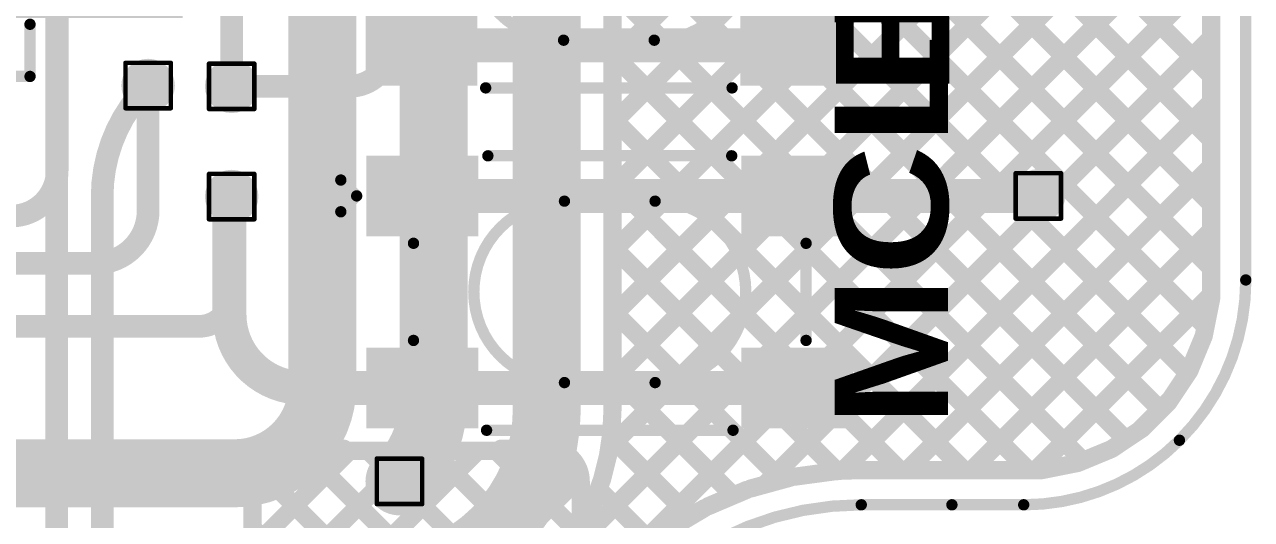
# Model space of a CAD drawing. Header units: inches. Extents: x -17 to 349, y -40 to 215.
# Drawn here: x 103.25 to 117, y 136.72 to 142.26 of the extents above; entities that cross this region are included whole.
import ezdxf

# ---------------------------------------------------------------- set-up
doc = ezdxf.new("R2010")
doc.units = ezdxf.units.IN
for name, color, linetype in [('Board Outline', 216, 'Continuous'), ('Bottom Layer', 5, 'Continuous'), ('Drill Drawing', 1, 'Continuous'), ('Top Layer', 1, 'Continuous'), ('Top Overlay', 2, 'Continuous'), ('Top Paste', 8, 'Continuous'), ('Top Solder', 216, 'Continuous'), ('Via Holes', 16, 'Continuous')]:
    doc.layers.add(name, color=color, linetype=linetype)
doc.styles.add('Arial Black_Bold', font='', dxfattribs={"height": 0.2})
doc.styles.get('Arial Black_Bold').set_extended_font_data('Arial Black', bold=True)

# ---------------------------------------------------------------- blocks, each defined once
blk = doc.blocks.new('SSOP_28_208____62')
at = {"layer": 'Top Layer'}
for points in [[(-4.3249977, 4.449999989999999), (-2.47499886, 4.449999989999999), (-2.47499886, 4.00000089), (-4.3249977, 4.00000089)], [(2.47500394, 4.449999989999999), (4.32500278, 4.449999989999999), (4.32500278, 4.00000089), (2.47500394, 4.00000089)], [(-4.3249977, 3.79999875), (-2.47499886, 3.79999875), (-2.47499886, 3.34999965), (-4.3249977, 3.34999965)], [(2.4750014, 3.79999875), (4.32500024, 3.79999875), (4.32500024, 3.34999965), (2.4750014, 3.34999965)], [(-4.3249977, 3.15000005), (-2.47499886, 3.15000005), (-2.47499886, 2.70000095), (-4.3249977, 2.70000095)], [(2.47500394, 3.15000005), (4.32500278, 3.15000005), (4.32500278, 2.70000095), (2.47500394, 2.70000095)], [(-4.3249977, 2.49999881), (-2.47499886, 2.49999881), (-2.47499886, 2.04999971), (-4.3249977, 2.04999971)], [(2.4750014, 2.49999881), (4.32500024, 2.49999881), (4.32500024, 2.04999971), (2.4750014, 2.04999971)], [(-4.3249977, 1.85000011), (-2.47499886, 1.85000011), (-2.47499886, 1.40000101), (-4.3249977, 1.40000101)], [(2.47500394, 1.85000011), (4.32500278, 1.85000011), (4.32500278, 1.40000101), (2.47500394, 1.40000101)], [(-4.3249977, 1.19999887), (-2.47499886, 1.19999887), (-2.47499886, 0.74999977), (-4.3249977, 0.74999977)], [(2.47500394, 1.19999887), (4.32500278, 1.19999887), (4.32500278, 0.74999977), (2.47500394, 0.74999977)], [(-4.3249977, 0.55000017), (-2.47499886, 0.55000017), (-2.47499886, 0.10000107), (-4.3249977, 0.10000107)], [(2.47500394, 0.55000017), (4.32500278, 0.55000017), (4.32500278, 0.10000107), (2.47500394, 0.10000107)], [(-4.3249977, -0.10000107), (-2.47499886, -0.10000107), (-2.47499886, -0.55000017), (-4.3249977, -0.55000017)], [(2.47500394, -0.10000107), (4.32500278, -0.10000107), (4.32500278, -0.55000017), (2.47500394, -0.55000017)], [(-4.3249977, -0.74999977), (-2.47499886, -0.74999977), (-2.47499886, -1.19999887), (-4.3249977, -1.19999887)], [(2.47500394, -0.74999977), (4.32500278, -0.74999977), (4.32500278, -1.19999887), (2.47500394, -1.19999887)], [(-4.3249977, -1.40000101), (-2.47499886, -1.40000101), (-2.47499886, -1.85000011), (-4.3249977, -1.85000011)], [(2.47500394, -1.40000101), (4.32500278, -1.40000101), (4.32500278, -1.85000011), (2.47500394, -1.85000011)], [(-4.3249977, -2.04999971), (-2.47499886, -2.04999971), (-2.47499886, -2.49999881), (-4.3249977, -2.49999881)], [(2.4750014, -2.05000225), (4.32500024, -2.05000225), (4.32500024, -2.50000135), (2.4750014, -2.50000135)], [(-4.3249977, -2.70000095), (-2.47499886, -2.70000095), (-2.47499886, -3.15000005), (-4.3249977, -3.15000005)], [(2.47500394, -2.70000095), (4.32500278, -2.70000095), (4.32500278, -3.15000005), (2.47500394, -3.15000005)], [(-4.3249977, -3.34999965), (-2.47499886, -3.34999965), (-2.47499886, -3.79999875), (-4.3249977, -3.79999875)], [(2.4750014, -3.35000219), (4.32500024, -3.35000219), (4.32500024, -3.80000129), (2.4750014, -3.80000129)], [(-4.3249977, -4.00000089), (-2.47499886, -4.00000089), (-2.47499886, -4.449999989999999), (-4.3249977, -4.449999989999999)], [(2.47500394, -4.00000089), (4.32500278, -4.00000089), (4.32500278, -4.449999989999999), (2.47500394, -4.449999989999999)]]:
    blk.add_hatch(color=1, dxfattribs=at).paths.add_polyline_path(points)
at = {"layer": 'Top Overlay'}
blk.add_hatch(color=2, dxfattribs=at).paths.add_polyline_path([(-2.36213396, 3.9880159), (-2.10813396, 3.9880159), (-2.10813396, 4.4452159), (-2.36213396, 4.4452159)])
at = {"layer": 'Top Paste'}
for points in [[(-4.3249977, 4.449999989999999), (-2.47499886, 4.449999989999999), (-2.47499886, 4.00000089), (-4.3249977, 4.00000089)], [(2.47500394, 4.449999989999999), (4.32500278, 4.449999989999999), (4.32500278, 4.00000089), (2.47500394, 4.00000089)], [(-4.3249977, 3.79999875), (-2.47499886, 3.79999875), (-2.47499886, 3.34999965), (-4.3249977, 3.34999965)], [(2.4750014, 3.79999875), (4.32500024, 3.79999875), (4.32500024, 3.34999965), (2.4750014, 3.34999965)], [(-4.3249977, 3.15000005), (-2.47499886, 3.15000005), (-2.47499886, 2.70000095), (-4.3249977, 2.70000095)], [(2.47500394, 3.15000005), (4.32500278, 3.15000005), (4.32500278, 2.70000095), (2.47500394, 2.70000095)], [(-4.3249977, 2.49999881), (-2.47499886, 2.49999881), (-2.47499886, 2.04999971), (-4.3249977, 2.04999971)], [(2.4750014, 2.49999881), (4.32500024, 2.49999881), (4.32500024, 2.04999971), (2.4750014, 2.04999971)], [(-4.3249977, 1.85000011), (-2.47499886, 1.85000011), (-2.47499886, 1.40000101), (-4.3249977, 1.40000101)], [(2.47500394, 1.85000011), (4.32500278, 1.85000011), (4.32500278, 1.40000101), (2.47500394, 1.40000101)], [(-4.3249977, 1.19999887), (-2.47499886, 1.19999887), (-2.47499886, 0.74999977), (-4.3249977, 0.74999977)], [(2.47500394, 1.19999887), (4.32500278, 1.19999887), (4.32500278, 0.74999977), (2.47500394, 0.74999977)], [(-4.3249977, 0.55000017), (-2.47499886, 0.55000017), (-2.47499886, 0.10000107), (-4.3249977, 0.10000107)], [(2.47500394, 0.55000017), (4.32500278, 0.55000017), (4.32500278, 0.10000107), (2.47500394, 0.10000107)], [(-4.3249977, -0.10000107), (-2.47499886, -0.10000107), (-2.47499886, -0.55000017), (-4.3249977, -0.55000017)], [(2.47500394, -0.10000107), (4.32500278, -0.10000107), (4.32500278, -0.55000017), (2.47500394, -0.55000017)], [(-4.3249977, -0.74999977), (-2.47499886, -0.74999977), (-2.47499886, -1.19999887), (-4.3249977, -1.19999887)], [(2.47500394, -0.74999977), (4.32500278, -0.74999977), (4.32500278, -1.19999887), (2.47500394, -1.19999887)], [(-4.3249977, -1.40000101), (-2.47499886, -1.40000101), (-2.47499886, -1.85000011), (-4.3249977, -1.85000011)], [(2.47500394, -1.40000101), (4.32500278, -1.40000101), (4.32500278, -1.85000011), (2.47500394, -1.85000011)], [(-4.3249977, -2.04999971), (-2.47499886, -2.04999971), (-2.47499886, -2.49999881), (-4.3249977, -2.49999881)], [(2.4750014, -2.05000225), (4.32500024, -2.05000225), (4.32500024, -2.50000135), (2.4750014, -2.50000135)], [(-4.3249977, -2.70000095), (-2.47499886, -2.70000095), (-2.47499886, -3.15000005), (-4.3249977, -3.15000005)], [(2.47500394, -2.70000095), (4.32500278, -2.70000095), (4.32500278, -3.15000005), (2.47500394, -3.15000005)], [(-4.3249977, -3.34999965), (-2.47499886, -3.34999965), (-2.47499886, -3.79999875), (-4.3249977, -3.79999875)], [(2.4750014, -3.35000219), (4.32500024, -3.35000219), (4.32500024, -3.80000129), (2.4750014, -3.80000129)], [(-4.3249977, -4.00000089), (-2.47499886, -4.00000089), (-2.47499886, -4.449999989999999), (-4.3249977, -4.449999989999999)], [(2.47500394, -4.00000089), (4.32500278, -4.00000089), (4.32500278, -4.449999989999999), (2.47500394, -4.449999989999999)]]:
    blk.add_hatch(color=8, dxfattribs=at).paths.add_polyline_path(points)
at = {"layer": 'Top Solder'}
for points in [[(-4.426597699999999, 4.55159999), (-2.37339886, 4.55159999), (-2.37339886, 3.89840089), (-4.426597699999999, 3.89840089)], [(2.37340394, 4.55159999), (4.42660278, 4.55159999), (4.42660278, 3.89840089), (2.37340394, 3.89840089)], [(-4.426597699999999, 3.90159875), (-2.37339886, 3.90159875), (-2.37339886, 3.24839965), (-4.426597699999999, 3.24839965)], [(2.3734014, 3.90159875), (4.42660024, 3.90159875), (4.42660024, 3.24839965), (2.3734014, 3.24839965)], [(-4.426597699999999, 3.25160005), (-2.37339886, 3.25160005), (-2.37339886, 2.59840095), (-4.426597699999999, 2.59840095)], [(2.37340394, 3.25160005), (4.42660278, 3.25160005), (4.42660278, 2.59840095), (2.37340394, 2.59840095)], [(-4.426597699999999, 2.60159881), (-2.37339886, 2.60159881), (-2.37339886, 1.94839971), (-4.426597699999999, 1.94839971)], [(2.3734014, 2.60159881), (4.42660024, 2.60159881), (4.42660024, 1.94839971), (2.3734014, 1.94839971)], [(-4.426597699999999, 1.95160011), (-2.37339886, 1.95160011), (-2.37339886, 1.29840101), (-4.426597699999999, 1.29840101)], [(2.37340394, 1.95160011), (4.42660278, 1.95160011), (4.42660278, 1.29840101), (2.37340394, 1.29840101)], [(-4.426597699999999, 1.30159887), (-2.37339886, 1.30159887), (-2.37339886, 0.6483997699999999), (-4.426597699999999, 0.6483997699999999)], [(2.37340394, 1.30159887), (4.42660278, 1.30159887), (4.42660278, 0.6483997699999999), (2.37340394, 0.6483997699999999)], [(-4.426597699999999, 0.65160017), (-2.37339886, 0.65160017), (-2.37339886, -0.00159893), (-4.426597699999999, -0.00159893)], [(2.37340394, 0.65160017), (4.42660278, 0.65160017), (4.42660278, -0.00159893), (2.37340394, -0.00159893)], [(-4.426597699999999, 0.00159893), (-2.37339886, 0.00159893), (-2.37339886, -0.65160017), (-4.426597699999999, -0.65160017)], [(2.37340394, 0.00159893), (4.42660278, 0.00159893), (4.42660278, -0.65160017), (2.37340394, -0.65160017)], [(-4.426597699999999, -0.6483997699999999), (-2.37339886, -0.6483997699999999), (-2.37339886, -1.30159887), (-4.426597699999999, -1.30159887)], [(2.37340394, -0.6483997699999999), (4.42660278, -0.6483997699999999), (4.42660278, -1.30159887), (2.37340394, -1.30159887)], [(-4.426597699999999, -1.29840101), (-2.37339886, -1.29840101), (-2.37339886, -1.95160011), (-4.426597699999999, -1.95160011)], [(2.37340394, -1.29840101), (4.42660278, -1.29840101), (4.42660278, -1.95160011), (2.37340394, -1.95160011)], [(-4.426597699999999, -1.94839971), (-2.37339886, -1.94839971), (-2.37339886, -2.60159881), (-4.426597699999999, -2.60159881)], [(2.3734014, -1.94840225), (4.42660024, -1.94840225), (4.42660024, -2.60160135), (2.3734014, -2.60160135)], [(-4.426597699999999, -2.59840095), (-2.37339886, -2.59840095), (-2.37339886, -3.25160005), (-4.426597699999999, -3.25160005)], [(2.37340394, -2.59840095), (4.42660278, -2.59840095), (4.42660278, -3.25160005), (2.37340394, -3.25160005)], [(-4.426597699999999, -3.24839965), (-2.37339886, -3.24839965), (-2.37339886, -3.90159875), (-4.426597699999999, -3.90159875)], [(2.3734014, -3.24840219), (4.42660024, -3.24840219), (4.42660024, -3.90160129), (2.3734014, -3.90160129)], [(-4.426597699999999, -3.89840089), (-2.37339886, -3.89840089), (-2.37339886, -4.55159999), (-4.426597699999999, -4.55159999)], [(2.37340394, -3.89840089), (4.42660278, -3.89840089), (4.42660278, -4.55159999), (2.37340394, -4.55159999)]]:
    blk.add_hatch(color=216, dxfattribs=at).paths.add_polyline_path(points)
at = {"layer": 'Top Overlay'}
for points, const_width in [([(-2.7178, 5.206999999999999), (2.7178, 5.206999999999999)], 0.127), ([(-2.7178, 4.6228), (-2.7178, 5.206999999999999)], 0.127), ([(2.7178, 4.6228), (2.7178, 5.206999999999999)], 0.127), ([(-4.69900254, 4.1148), (-4.699, 4.368799999999999)], 0.1999996), ([(-4.699, 4.368799999999999), (-4.571999999999999, 4.2418)], 0.1999996), ([(-4.69900254, 4.1148), (-4.571999999999999, 4.2418)], 0.1999996), ([(-2.7178, -5.20699746), (-2.7178, -4.6228)], 0.127), ([(2.7178, -5.206999999999999), (2.7178, -4.6228)], 0.127), ([(-2.7178, -5.20699746), (2.7178, -5.206999999999999)], 0.127)]:
    blk.add_lwpolyline(points, dxfattribs=dict(at, const_width=const_width))
for points, const_width in [([(-2.74955, 5.206999999999999, 1), (-2.68605, 5.206999999999999, 1)], 0.0635), ([(-2.74955, 5.206999999999999, 1), (-2.68605, 5.206999999999999, 1)], 0.0635), ([(2.68605, 5.206999999999999, 1), (2.74955, 5.206999999999999, 1)], 0.0635), ([(2.68605, 5.206999999999999, 1), (2.74955, 5.206999999999999, 1)], 0.0635), ([(-2.74955, 4.6228, 1), (-2.68605, 4.6228, 1)], 0.0635), ([(2.68605, 4.6228, 1), (2.74955, 4.6228, 1)], 0.0635), ([(-4.7489999, 4.368799999999999, 1), (-4.6490001, 4.368799999999999, 1)], 0.0999998), ([(-4.7489999, 4.368799999999999, 1), (-4.6490001, 4.368799999999999, 1)], 0.0999998), ([(-4.6219999, 4.2418, 1), (-4.5220001, 4.2418, 1)], 0.0999998), ([(-4.6219999, 4.2418, 1), (-4.5220001, 4.2418, 1)], 0.0999998), ([(-4.74900244, 4.1148, 1), (-4.649002639999999, 4.1148, 1)], 0.0999998), ([(-4.74900244, 4.1148, 1), (-4.649002639999999, 4.1148, 1)], 0.0999998), ([(-2.74955, -4.6228, 1), (-2.68605, -4.6228, 1)], 0.0635), ([(2.68605, -4.6228, 1), (2.74955, -4.6228, 1)], 0.0635), ([(-2.74955, -5.20699746, 1), (-2.68605, -5.20699746, 1)], 0.0635), ([(-2.74955, -5.20699746, 1), (-2.68605, -5.20699746, 1)], 0.0635), ([(2.68605, -5.206999999999999, 1), (2.74955, -5.206999999999999, 1)], 0.0635), ([(2.68605, -5.206999999999999, 1), (2.74955, -5.206999999999999, 1)], 0.0635)]:
    blk.add_lwpolyline(points, format="xyb", close=True, dxfattribs=dict(at, const_width=const_width))
blk = doc.blocks.new('PTS810SJK250SMTR_LFS_72')
at = {"layer": 'Top Layer'}
for points in [[(-2.62507476, 1.4249273), (-1.57506416, 1.4249273), (-1.57506416, 0.7249287), (-2.62507476, 0.7249287)], [(1.57506416, 1.4249273), (2.62507476, 1.4249273), (2.62507476, 0.7249287), (1.57506416, 0.7249287)], [(-2.62507476, -0.7249287), (-1.57506416, -0.7249287), (-1.57506416, -1.4249273), (-2.62507476, -1.4249273)], [(1.57506416, -0.7249287), (2.62507476, -0.7249287), (2.62507476, -1.4249273), (1.57506416, -1.4249273)]]:
    blk.add_hatch(color=1, dxfattribs=at).paths.add_polyline_path(points)
at = {"layer": 'Top Paste'}
for points in [[(-2.62507476, 1.4249273), (-1.57506416, 1.4249273), (-1.57506416, 0.7249287), (-2.62507476, 0.7249287)], [(1.57506416, 1.4249273), (2.62507476, 1.4249273), (2.62507476, 0.7249287), (1.57506416, 0.7249287)], [(-2.62507476, -0.7249287), (-1.57506416, -0.7249287), (-1.57506416, -1.4249273), (-2.62507476, -1.4249273)], [(1.57506416, -0.7249287), (2.62507476, -0.7249287), (2.62507476, -1.4249273), (1.57506416, -1.4249273)]]:
    blk.add_hatch(color=8, dxfattribs=at).paths.add_polyline_path(points)
at = {"layer": 'Top Solder'}
for points in [[(-2.72667476, 1.5265273), (-1.47346416, 1.5265273), (-1.47346416, 0.6233287), (-2.72667476, 0.6233287)], [(1.47346416, 1.5265273), (2.72667476, 1.5265273), (2.72667476, 0.6233287), (1.47346416, 0.6233287)], [(-2.72667476, -0.6233287), (-1.47346416, -0.6233287), (-1.47346416, -1.5265273), (-2.72667476, -1.5265273)], [(1.47346416, -0.6233287), (2.72667476, -0.6233287), (2.72667476, -1.5265273), (1.47346416, -1.5265273)]]:
    blk.add_hatch(color=216, dxfattribs=at).paths.add_polyline_path(points)
at = {"layer": 'Top Overlay', "const_width": 0.127}
for points in [[(-1.3664184, 1.523873), (1.3664184, 1.523873)], [(-3.014472, 1.252728), (-2.836672, 1.074928)], [(-3.014472, 0.8971279999999999), (-3.014472, 1.252728)], [(-3.014472, 0.8971279999999999), (-2.836672, 1.074928)], [(-0.508, 1.016), (0.508, 1.016)], [(-2.199894, -0.5438139999999999), (-2.199894, 0.5438139999999999)], [(2.199894, -0.5438139999999999), (2.199894, 0.5438139999999999)], [(-0.508, -1.016), (0.508, -1.016)], [(-1.3810996, -1.549908), (1.3810996, -1.549908)]]:
    blk.add_lwpolyline(points, dxfattribs=at)
at = {"layer": 'Top Overlay', "const_width": 0.0635}
for points in [[(-1.3981684, 1.523873, 1), (-1.3346684, 1.523873, 1)], [(1.3346684, 1.523873, 1), (1.3981684, 1.523873, 1)], [(-3.046222, 1.252728, 1), (-2.982722, 1.252728, 1)], [(-3.046222, 1.252728, 1), (-2.982722, 1.252728, 1)], [(-2.868422, 1.074928, 1), (-2.804922, 1.074928, 1)], [(-2.868422, 1.074928, 1), (-2.804922, 1.074928, 1)], [(-0.5397500000000001, 1.016, 1), (-0.47625, 1.016, 1)], [(-0.53974746, 1.016, 1), (-0.47624746, 1.016, 1)], [(0.47624746, 1.016, 1), (0.53974746, 1.016, 1)], [(0.47625, 1.016, 1), (0.5397500000000001, 1.016, 1)], [(-3.046222, 0.8971279999999999, 1), (-2.982722, 0.8971279999999999, 1)], [(-3.046222, 0.8971279999999999, 1), (-2.982722, 0.8971279999999999, 1)], [(-2.231644, 0.5438139999999999, 1), (-2.168144, 0.5438139999999999, 1)], [(2.168144, 0.5438139999999999, 1), (2.231644, 0.5438139999999999, 1)], [(-2.231644, -0.5438139999999999, 1), (-2.168144, -0.5438139999999999, 1)], [(2.168144, -0.5438139999999999, 1), (2.231644, -0.5438139999999999, 1)], [(-0.5397500000000001, -1.016, 1), (-0.47625, -1.016, 1)], [(-0.53974746, -1.016, 1), (-0.47624746, -1.016, 1)], [(0.47624746, -1.016, 1), (0.53974746, -1.016, 1)], [(0.47625, -1.016, 1), (0.5397500000000001, -1.016, 1)], [(-1.4128496, -1.549908, 1), (-1.3493496, -1.549908, 1)], [(1.3493496, -1.549908, 1), (1.4128496, -1.549908, 1)]]:
    blk.add_lwpolyline(points, format="xyb", close=True, dxfattribs=at)
at = {"layer": 'Top Overlay', "const_width": 0.127}
for points in [[(-0.50799746, -1.016, -0.9999999999999999), (-0.50799746, 1.016)], [(0.50799746, 1.016, -0.9999999999999999), (0.50799746, -1.016)]]:
    blk.add_lwpolyline(points, format="xyb", dxfattribs=at)
blk = doc.blocks.new('PTS810SJK250SMTR_LFS_73')
at = {"layer": 'Top Layer'}
for points in [[(-2.62507476, 1.4249273), (-1.57506416, 1.4249273), (-1.57506416, 0.7249287), (-2.62507476, 0.7249287)], [(1.57506416, 1.4249273), (2.62507476, 1.4249273), (2.62507476, 0.7249287), (1.57506416, 0.7249287)], [(-2.62507476, -0.7249287), (-1.57506416, -0.7249287), (-1.57506416, -1.4249273), (-2.62507476, -1.4249273)], [(1.57506416, -0.7249287), (2.62507476, -0.7249287), (2.62507476, -1.4249273), (1.57506416, -1.4249273)]]:
    blk.add_hatch(color=1, dxfattribs=at).paths.add_polyline_path(points)
at = {"layer": 'Top Paste'}
for points in [[(-2.62507476, 1.4249273), (-1.57506416, 1.4249273), (-1.57506416, 0.7249287), (-2.62507476, 0.7249287)], [(1.57506416, 1.4249273), (2.62507476, 1.4249273), (2.62507476, 0.7249287), (1.57506416, 0.7249287)], [(-2.62507476, -0.7249287), (-1.57506416, -0.7249287), (-1.57506416, -1.4249273), (-2.62507476, -1.4249273)], [(1.57506416, -0.7249287), (2.62507476, -0.7249287), (2.62507476, -1.4249273), (1.57506416, -1.4249273)]]:
    blk.add_hatch(color=8, dxfattribs=at).paths.add_polyline_path(points)
at = {"layer": 'Top Solder'}
for points in [[(-2.72667476, 1.5265273), (-1.47346416, 1.5265273), (-1.47346416, 0.6233287), (-2.72667476, 0.6233287)], [(1.47346416, 1.5265273), (2.72667476, 1.5265273), (2.72667476, 0.6233287), (1.47346416, 0.6233287)], [(-2.72667476, -0.6233287), (-1.47346416, -0.6233287), (-1.47346416, -1.5265273), (-2.72667476, -1.5265273)], [(1.47346416, -0.6233287), (2.72667476, -0.6233287), (2.72667476, -1.5265273), (1.47346416, -1.5265273)]]:
    blk.add_hatch(color=216, dxfattribs=at).paths.add_polyline_path(points)
at = {"layer": 'Top Overlay', "const_width": 0.127}
for points in [[(-1.3664184, 1.523873), (1.3664184, 1.523873)], [(-3.014472, 0.8971279999999999), (-3.014472, 1.252728)], [(-3.014472, 1.252728), (-2.836672, 1.074928)], [(-3.014472, 0.8971279999999999), (-2.836672, 1.074928)], [(-0.508, 1.016), (0.508, 1.016)], [(-2.199894, -0.5438139999999999), (-2.199894, 0.5438139999999999)], [(2.199894, -0.5438139999999999), (2.199894, 0.5438139999999999)], [(-0.508, -1.016), (0.508, -1.016)], [(-1.3810996, -1.549908), (1.3810996, -1.549908)]]:
    blk.add_lwpolyline(points, dxfattribs=at)
at = {"layer": 'Top Overlay', "const_width": 0.0635}
for points in [[(-1.3981684, 1.523873, 1), (-1.3346684, 1.523873, 1)], [(1.3346684, 1.523873, 1), (1.3981684, 1.523873, 1)], [(-3.046222, 1.252728, 1), (-2.982722, 1.252728, 1)], [(-3.046222, 1.252728, 1), (-2.982722, 1.252728, 1)], [(-2.868422, 1.074928, 1), (-2.804922, 1.074928, 1)], [(-2.868422, 1.074928, 1), (-2.804922, 1.074928, 1)], [(-0.5397500000000001, 1.016, 1), (-0.47625, 1.016, 1)], [(-0.53974746, 1.016, 1), (-0.47624746, 1.016, 1)], [(0.47624746, 1.016, 1), (0.53974746, 1.016, 1)], [(0.47625, 1.016, 1), (0.5397500000000001, 1.016, 1)], [(-3.046222, 0.8971279999999999, 1), (-2.982722, 0.8971279999999999, 1)], [(-3.046222, 0.8971279999999999, 1), (-2.982722, 0.8971279999999999, 1)], [(-2.231644, 0.5438139999999999, 1), (-2.168144, 0.5438139999999999, 1)], [(2.168144, 0.5438139999999999, 1), (2.231644, 0.5438139999999999, 1)], [(-2.231644, -0.5438139999999999, 1), (-2.168144, -0.5438139999999999, 1)], [(2.168144, -0.5438139999999999, 1), (2.231644, -0.5438139999999999, 1)], [(-0.5397500000000001, -1.016, 1), (-0.47625, -1.016, 1)], [(-0.53974746, -1.016, 1), (-0.47624746, -1.016, 1)], [(0.47624746, -1.016, 1), (0.53974746, -1.016, 1)], [(0.47625, -1.016, 1), (0.5397500000000001, -1.016, 1)], [(-1.4128496, -1.549908, 1), (-1.3493496, -1.549908, 1)], [(1.3493496, -1.549908, 1), (1.4128496, -1.549908, 1)]]:
    blk.add_lwpolyline(points, format="xyb", close=True, dxfattribs=at)
at = {"layer": 'Top Overlay', "const_width": 0.127}
for points in [[(-0.50799746, -1.016, -0.9999999999999999), (-0.50799746, 1.016)], [(0.50799746, 1.016, -0.9999999999999999), (0.50799746, -1.016)]]:
    blk.add_lwpolyline(points, format="xyb", dxfattribs=at)

msp = doc.modelspace()

# ---------------------------------------------------------------- hatches: boundary and pattern name
at = {"layer": 'Bottom Layer'}
h = msp.add_hatch(color=5, dxfattribs=at)
edge = h.paths.add_edge_path()
edge.add_arc((104.63505362, 141.5802223), 0.2999994, 0, 360)
h = msp.add_hatch(color=5, dxfattribs=at)
edge = h.paths.add_edge_path()
edge.add_arc((105.57132556, 141.57169552), 0.2999994, 0, 360)
h = msp.add_hatch(color=5, dxfattribs=at)
edge = h.paths.add_edge_path()
edge.add_arc((105.57132556, 140.33690754), 0.2999994, 0, 360)
h = msp.add_hatch(color=5, dxfattribs=at)
edge = h.paths.add_edge_path()
edge.add_arc((114.61157164, 140.344398), 0.2999994, 0, 360)
h = msp.add_hatch(color=5, dxfattribs=at)
edge = h.paths.add_edge_path()
edge.add_arc((107.45169772, 137.14727968), 0.2999994, 0, 360)
at = {"layer": 'Top Layer'}
h = msp.add_hatch(color=1, dxfattribs=at)
edge = h.paths.add_edge_path()
edge.add_arc((104.63505362, 141.5802223), 0.2999994, 0, 360)
h = msp.add_hatch(color=1, dxfattribs=at)
edge = h.paths.add_edge_path()
edge.add_arc((105.57132556, 141.57169552), 0.2999994, 0, 360)
h = msp.add_hatch(color=1, dxfattribs=at)
edge = h.paths.add_edge_path()
edge.add_arc((105.57132556, 140.33690754), 0.2999994, 0, 360)
h = msp.add_hatch(color=1, dxfattribs=at)
edge = h.paths.add_edge_path()
edge.add_arc((114.61157164, 140.344398), 0.2999994, 0, 360)
h = msp.add_hatch(color=1, dxfattribs=at)
edge = h.paths.add_edge_path()
edge.add_arc((107.45169772, 137.14727968), 0.2999994, 0, 360)
at = {"layer": 'Via Holes'}
h = msp.add_hatch(color=7, dxfattribs=at)
edge = h.paths.add_edge_path()
edge.add_arc((104.63505362, 141.5802223), 0.1499997, 0, 360)
h = msp.add_hatch(color=7, dxfattribs=at)
edge = h.paths.add_edge_path()
edge.add_arc((105.57132556, 141.57169552), 0.1499997, 0, 360)
h = msp.add_hatch(color=7, dxfattribs=at)
edge = h.paths.add_edge_path()
edge.add_arc((105.57132556, 140.33690754), 0.1499997, 0, 360)
h = msp.add_hatch(color=7, dxfattribs=at)
edge = h.paths.add_edge_path()
edge.add_arc((114.61157164, 140.344398), 0.1499997, 0, 360)
h = msp.add_hatch(color=7, dxfattribs=at)
edge = h.paths.add_edge_path()
edge.add_arc((107.45169772, 137.14727968), 0.1499997, 0, 360)

# ---------------------------------------------------------------- linework, layer by layer
at = {"layer": 'Board Outline', "const_width": 0.127}
for points in [[(116.93635744, 139.4028708), (116.93635744, 159.31598058)], [(116.1927572, 137.60765976), (116.19277498, 137.60764198)], [(112.62691978, 136.88461066), (113.64291978, 136.88461066)], [(113.64290708, 136.88459796), (114.44713204, 136.88459796)]]:
    msp.add_lwpolyline(points, dxfattribs=at)
for points in [[(116.93635744, 139.4028708, -0.198912367379658), (116.1927572, 137.60765976)], [(116.1927572, 137.60765976, -0.198912367379658), (114.44713204, 136.88459796)], [(109.17172984, 133.30240802, -0.4248238825365849), (112.62691978, 136.88459796)]]:
    msp.add_lwpolyline(points, format="xyb", dxfattribs=at)
at = {"layer": 'Board Outline', "const_width": 0.0635}
for points in [[(116.90460744, 139.4028708, 1), (116.96810744, 139.4028708, 1)], [(116.90460744, 139.4028708, 1), (116.96810744, 139.4028708, 1)], [(116.1610072, 137.60765976, 1), (116.2245072, 137.60765976, 1)], [(116.1610072, 137.60765976, 1), (116.2245072, 137.60765976, 1)], [(116.1610072, 137.60765976, 1), (116.2245072, 137.60765976, 1)], [(116.16102498, 137.60764198, 1), (116.22452498, 137.60764198, 1)], [(112.59516978, 136.88461066, 1), (112.65866978, 136.88461066, 1)], [(112.59516978, 136.88459796, 1), (112.65866978, 136.88459796, 1)], [(113.61115708, 136.88459796, 1), (113.67465708, 136.88459796, 1)], [(113.61116978, 136.88461066, 1), (113.67466978, 136.88461066, 1)], [(114.41538204, 136.88459796, 1), (114.47888204, 136.88459796, 1)], [(114.41538204, 136.88459796, 1), (114.47888204, 136.88459796, 1)]]:
    msp.add_lwpolyline(points, format="xyb", close=True, dxfattribs=at)
at = {"layer": 'Bottom Layer'}
for points, const_width in [([(116.54790254, 159.31598058), (116.54790508, 139.40287588)], 0.2032), ([(107.83475004, 138.0720505), (107.83475004, 151.11163072)], 0.7619999999999999), ([(109.10269772, 137.95248), (109.10269772, 149.93205472)], 0.7619999999999999), ([(109.83929772, 137.95248), (109.83929772, 149.93205472)], 0.2032), ([(109.83929772, 141.87207846), (116.54790508, 148.58068582)], 0.2032), ([(109.83929772, 148.3990936), (116.54790508, 141.69048624)], 0.2032), ([(109.83929772, 141.15365724), (116.54790508, 147.8622646)], 0.2032), ([(109.83929772, 147.68067238), (116.54790508, 140.97206502)], 0.2032), ([(109.83929772, 140.43523602), (116.54790508, 147.14384338)], 0.2032), ([(109.83929772, 140.43523602), (116.54790508, 147.14384338)], 0.2032), ([(109.83929772, 146.96225116), (116.54790508, 140.2536438)], 0.2032), ([(109.83929772, 139.7168148), (116.54790508, 146.42542216)], 0.2032), ([(109.83929772, 146.24382994), (116.54790508, 139.53522258)], 0.2032), ([(109.83929772, 138.99839358), (116.54790508, 145.70700094)], 0.2032), ([(109.83929772, 145.52540872), (116.48580716, 138.87889928)], 0.2032), ([(109.83929772, 138.27997236), (116.54790508, 144.98857972)], 0.2032), ([(109.83929772, 144.8069875), (116.2866737, 138.35961152)], 0.2032), ([(106.58809772, 138.2201452), (106.58809772, 144.1791503)], 0.7619999999999999), ([(109.80533538, 137.5275888), (116.54790508, 144.2701585)], 0.2032), ([(109.83929772, 144.08856628), (115.98180258, 137.94606142)], 0.2032), ([(105.77661852, 132.78045072), (116.54790508, 143.55173728)], 0.2032), ([(109.83929772, 143.37014506), (115.59263394, 137.61680884)], 0.2032), ([(105.77661852, 132.0620295), (116.54790508, 142.83331606)], 0.2032), ([(109.83929772, 142.65172384), (115.11339182, 137.37762974)], 0.2032), ([(103.61611484, 140.63097604), (103.61611484, 142.47325328)], 0.254), ([(105.57132556, 141.57169552), (105.57132556, 142.47280624)], 0.254), ([(111.54264458, 137.10963434), (116.54790508, 142.11489484)], 0.2032), ([(109.83929772, 141.93330262), (114.49955002, 137.27305032)], 0.2032), ([(104.63505362, 140.17808134), (104.63505362, 141.5802223)], 0.254), ([(112.41768474, 137.26625328), (116.54790508, 141.39647362)], 0.2032), ([(109.83929772, 141.2148814), (113.78111864, 137.27306048)], 0.2032), ([(113.14291062, 137.27305794), (116.54790508, 140.6780524)], 0.2032), ([(109.83929772, 140.49646018), (113.0627025, 137.2730554)], 0.2032), ([(105.57132556, 139.25080608), (105.57132556, 140.33690754)], 0.254), ([(113.86133438, 137.27306048), (116.54790508, 139.95963118)], 0.2032), ([(109.83929772, 139.77803896), (112.3563031, 137.26103358)], 0.2032), ([(97.91014453999999, 139.5899545), (104.04692678, 139.5899545)], 0.254), ([(116.54790254, 139.19107798), (116.54790508, 139.40287588)], 0.2032), ([(114.57974544, 137.27305032), (116.54790254, 139.24120742)], 0.2032), ([(116.46526618, 138.77563558), (116.54790254, 139.19107798)], 0.2032), ([(109.83929772, 139.05961774), (111.73617226, 137.1627432)], 0.2032), ([(97.5085934, 138.88315632), (105.2036758, 138.88315632)], 0.254), ([(116.30316592, 138.3842927), (116.46526618, 138.77563558)], 0.2032), ([(116.06783492, 138.03209376), (116.30316592, 138.3842927)], 0.2032), ([(109.83929772, 138.34119652), (111.19257162, 136.98792262)], 0.2032), ([(115.74117822, 137.71606188), (116.08922934, 138.064113)], 0.2032), ([(115.91807398, 137.88233028), (116.06783492, 138.03209376)], 0.2032), ([(115.77319746, 137.7374563), (115.9180689, 137.88232266)], 0.2032), ([(115.43249456, 137.5098088), (115.77319746, 137.7374563)], 0.2032), ([(109.82109608, 137.64097694), (110.7096338, 136.75243922)], 0.2032), ([(96.865821, 137.23747), (105.60542252, 137.23747)], 0.7619999999999999), ([(115.05391518, 137.35299174), (115.43249456, 137.5098088)], 0.2032), ([(111.88525248, 137.20004818), (112.34373772, 137.26181844)], 0.2032), ([(112.38258956, 137.26507726), (112.61390482, 137.27283188)], 0.2032), ([(112.6269147, 137.27305032), (113.6429147, 137.27306302)], 0.2032), ([(113.64292486, 137.27306302), (114.44713458, 137.27305032)], 0.2032), ([(114.44713458, 137.27305032), (114.6520186, 137.27305032)], 0.2032), ([(114.6520186, 137.27305032), (115.05391518, 137.35299174)], 0.2032), ([(111.38818972, 137.06724682), (111.8343204, 137.18967736)], 0.2032), ([(109.68539404, 137.05825776), (110.27956608, 136.46408572)], 0.2032), ([(110.9133037, 136.86927922), (111.33909914, 137.0501704)], 0.2032), ([(110.46909834, 136.60967344), (110.8669233, 136.84579692)], 0.2032)]:
    msp.add_lwpolyline(points, dxfattribs=dict(at, const_width=const_width))
for points, const_width in [([(116.49710508, 142.11489484, 1), (116.59870508, 142.11489484, 1)], 0.1016), ([(109.78849772, 141.93330262, 1), (109.89009772, 141.93330262, 1)], 0.1016), ([(109.78849772, 141.87207846, 1), (109.89009772, 141.87207846, 1)], 0.1016), ([(116.49710508, 141.69048624, 1), (116.59870508, 141.69048624, 1)], 0.1016), ([(104.57155362, 141.5802223, 1), (104.69855362, 141.5802223, 1)], 0.127), ([(105.50782556, 141.57169552, 1), (105.63482556, 141.57169552, 1)], 0.127), ([(116.49710508, 141.39647362, 1), (116.59870508, 141.39647362, 1)], 0.1016), ([(109.78849772, 141.2148814, 1), (109.89009772, 141.2148814, 1)], 0.1016), ([(109.78849772, 141.15365724, 1), (109.89009772, 141.15365724, 1)], 0.1016), ([(116.49710508, 140.97206502, 1), (116.59870508, 140.97206502, 1)], 0.1016), ([(103.55261484, 140.63097604, 1), (103.67961484, 140.63097604, 1)], 0.127), ([(103.55261484, 140.63097604, 1), (103.67961484, 140.63097604, 1)], 0.127), ([(116.49710508, 140.6780524, 1), (116.59870508, 140.6780524, 1)], 0.1016), ([(109.78849772, 140.49646018, 1), (109.89009772, 140.49646018, 1)], 0.1016), ([(109.78849772, 140.43523602, 1), (109.89009772, 140.43523602, 1)], 0.1016), ([(109.78849772, 140.43523602, 1), (109.89009772, 140.43523602, 1)], 0.1016), ([(105.50782556, 140.33690754, 1), (105.63482556, 140.33690754, 1)], 0.127), ([(104.57155362, 140.17808134, 1), (104.69855362, 140.17808134, 1)], 0.127), ([(104.57155362, 140.17808134, 1), (104.69855362, 140.17808134, 1)], 0.127), ([(116.49710508, 140.2536438, 1), (116.59870508, 140.2536438, 1)], 0.1016), ([(116.49710508, 139.95963118, 1), (116.59870508, 139.95963118, 1)], 0.1016), ([(109.78849772, 139.77803896, 1), (109.89009772, 139.77803896, 1)], 0.1016), ([(103.98342678, 139.5899545, 1), (104.11042678, 139.5899545, 1)], 0.127), ([(103.98342678, 139.5899545, 1), (104.11042678, 139.5899545, 1)], 0.127), ([(109.78849772, 139.7168148, 1), (109.89009772, 139.7168148, 1)], 0.1016), ([(116.49710508, 139.53522258, 1), (116.59870508, 139.53522258, 1)], 0.1016), ([(116.49710508, 139.40287588, 1), (116.59870508, 139.40287588, 1)], 0.1016), ([(116.49710508, 139.40287588, 1), (116.59870508, 139.40287588, 1)], 0.1016), ([(105.50782556, 139.25080608, 1), (105.63482556, 139.25080608, 1)], 0.127), ([(105.50782556, 139.25080608, 1), (105.63482556, 139.25080608, 1)], 0.127), ([(116.49710254, 139.24120742, 1), (116.59870254, 139.24120742, 1)], 0.1016), ([(116.49710254, 139.19107798, 1), (116.59870254, 139.19107798, 1)], 0.1016), ([(116.49710254, 139.19107798, 1), (116.59870254, 139.19107798, 1)], 0.1016), ([(109.78849772, 139.05961774, 1), (109.89009772, 139.05961774, 1)], 0.1016), ([(109.78849772, 138.99839358, 1), (109.89009772, 138.99839358, 1)], 0.1016), ([(105.1401758, 138.88315632, 1), (105.2671758, 138.88315632, 1)], 0.127), ([(105.1401758, 138.88315632, 1), (105.2671758, 138.88315632, 1)], 0.127), ([(116.41446618, 138.77563558, 1), (116.51606618, 138.77563558, 1)], 0.1016), ([(116.41446618, 138.77563558, 1), (116.51606618, 138.77563558, 1)], 0.1016), ([(116.43500716, 138.87889928, 1), (116.53660716, 138.87889928, 1)], 0.1016), ([(106.39759772, 138.2201452, 1), (106.77859772, 138.2201452, 1)], 0.3809999999999999), ([(106.39759772, 138.2201452, 1), (106.77859772, 138.2201452, 1)], 0.3809999999999999), ([(116.2358737, 138.35961152, 1), (116.3374737, 138.35961152, 1)], 0.1016), ([(116.25236592, 138.3842927, 1), (116.35396592, 138.3842927, 1)], 0.1016), ([(116.25236592, 138.3842927, 1), (116.35396592, 138.3842927, 1)], 0.1016), ([(107.64425004, 138.0720505, 1), (108.02525004, 138.0720505, 1)], 0.3809999999999999), ([(107.64425004, 138.0720505, 1), (108.02525004, 138.0720505, 1)], 0.3809999999999999), ([(108.91219772, 137.95248, 1), (109.29319772, 137.95248, 1)], 0.3809999999999999), ([(108.91219772, 137.95248, 1), (109.29319772, 137.95248, 1)], 0.3809999999999999), ([(109.78849772, 138.34119652, 1), (109.89009772, 138.34119652, 1)], 0.1016), ([(109.78849772, 138.27997236, 1), (109.89009772, 138.27997236, 1)], 0.1016), ([(109.78849772, 137.95248, 1), (109.89009772, 137.95248, 1)], 0.1016), ([(109.78849772, 137.95248, 1), (109.89009772, 137.95248, 1)], 0.1016), ([(116.01703492, 138.03209376, 1), (116.11863492, 138.03209376, 1)], 0.1016), ([(116.01703492, 138.03209376, 1), (116.11863492, 138.03209376, 1)], 0.1016), ([(116.03842934, 138.064113, 1), (116.14002934, 138.064113, 1)], 0.1016), ([(115.8672689, 137.88232266, 1), (115.9688689, 137.88232266, 1)], 0.1016), ([(115.86727398, 137.88233028, 1), (115.96887398, 137.88233028, 1)], 0.1016), ([(115.93100258, 137.94606142, 1), (116.03260258, 137.94606142, 1)], 0.1016), ([(115.69037822, 137.71606188, 1), (115.79197822, 137.71606188, 1)], 0.1016), ([(115.72239746, 137.7374563, 1), (115.82399746, 137.7374563, 1)], 0.1016), ([(115.72239746, 137.7374563, 1), (115.82399746, 137.7374563, 1)], 0.1016), ([(109.77029608, 137.64097694, 1), (109.87189608, 137.64097694, 1)], 0.1016), ([(115.54183394, 137.61680884, 1), (115.64343394, 137.61680884, 1)], 0.1016), ([(105.41492252, 137.23747, 1), (105.79592252, 137.23747, 1)], 0.3809999999999999), ([(105.41492252, 137.23747, 1), (105.79592252, 137.23747, 1)], 0.3809999999999999), ([(107.26119772, 137.14727968, 1), (107.64219772, 137.14727968, 1)], 0.3809999999999999), ([(109.75453538, 137.5275888, 1), (109.85613538, 137.5275888, 1)], 0.1016), ([(115.38169456, 137.5098088, 1), (115.48329456, 137.5098088, 1)], 0.1016), ([(115.38169456, 137.5098088, 1), (115.48329456, 137.5098088, 1)], 0.1016), ([(112.29293772, 137.26181844, 1), (112.39453772, 137.26181844, 1)], 0.1016), ([(112.3055031, 137.26103358, 1), (112.4071031, 137.26103358, 1)], 0.1016), ([(112.33178956, 137.26507726, 1), (112.43338956, 137.26507726, 1)], 0.1016), ([(112.36688474, 137.26625328, 1), (112.46848474, 137.26625328, 1)], 0.1016), ([(112.56310482, 137.27283188, 1), (112.66470482, 137.27283188, 1)], 0.1016), ([(112.5761147, 137.27305032, 1), (112.6777147, 137.27305032, 1)], 0.1016), ([(113.0119025, 137.2730554, 1), (113.1135025, 137.2730554, 1)], 0.1016), ([(113.09211062, 137.27305794, 1), (113.19371062, 137.27305794, 1)], 0.1016), ([(113.5921147, 137.27306302, 1), (113.6937147, 137.27306302, 1)], 0.1016), ([(113.59212486, 137.27306302, 1), (113.69372486, 137.27306302, 1)], 0.1016), ([(113.73031864, 137.27306048, 1), (113.83191864, 137.27306048, 1)], 0.1016), ([(113.81053438, 137.27306048, 1), (113.91213438, 137.27306048, 1)], 0.1016), ([(114.39633458, 137.27305032, 1), (114.49793458, 137.27305032, 1)], 0.1016), ([(114.39633458, 137.27305032, 1), (114.49793458, 137.27305032, 1)], 0.1016), ([(114.44875002, 137.27305032, 1), (114.55035002, 137.27305032, 1)], 0.1016), ([(114.52894544, 137.27305032, 1), (114.63054544, 137.27305032, 1)], 0.1016), ([(114.6012186, 137.27305032, 1), (114.7028186, 137.27305032, 1)], 0.1016), ([(114.6012186, 137.27305032, 1), (114.7028186, 137.27305032, 1)], 0.1016), ([(115.00311518, 137.35299174, 1), (115.10471518, 137.35299174, 1)], 0.1016), ([(115.00311518, 137.35299174, 1), (115.10471518, 137.35299174, 1)], 0.1016), ([(115.06259182, 137.37762974, 1), (115.16419182, 137.37762974, 1)], 0.1016), ([(111.68537226, 137.1627432, 1), (111.78697226, 137.1627432, 1)], 0.1016), ([(111.7835204, 137.18967736, 1), (111.8851204, 137.18967736, 1)], 0.1016), ([(111.83445248, 137.20004818, 1), (111.93605248, 137.20004818, 1)], 0.1016), ([(109.63459404, 137.05825776, 1), (109.73619404, 137.05825776, 1)], 0.1016), ([(111.14177162, 136.98792262, 1), (111.24337162, 136.98792262, 1)], 0.1016), ([(111.28829914, 137.0501704, 1), (111.38989914, 137.0501704, 1)], 0.1016), ([(111.33738972, 137.06724682, 1), (111.43898972, 137.06724682, 1)], 0.1016), ([(111.49184458, 137.10963434, 1), (111.59344458, 137.10963434, 1)], 0.1016), ([(110.8625037, 136.86927922, 1), (110.9641037, 136.86927922, 1)], 0.1016), ([(110.6588338, 136.75243922, 1), (110.7604338, 136.75243922, 1)], 0.1016), ([(110.8161233, 136.84579692, 1), (110.9177233, 136.84579692, 1)], 0.1016)]:
    msp.add_lwpolyline(points, format="xyb", close=True, dxfattribs=dict(at, const_width=const_width))
for points, const_width in [([(103.61611484, 140.63097604, -0.4142135623730951), (103.10405592, 140.11891712)], 0.254), ([(104.63505362, 140.17808134, -0.4142135623730951), (104.04692678, 139.5899545)], 0.254), ([(105.57132556, 139.25080608, -0.4142135623730951), (105.2036758, 138.88315632)], 0.254), ([(106.58809772, 138.2201452, -0.4142135623730951), (105.60542252, 137.23747)], 0.7619999999999999), ([(109.10269772, 137.95248, -0.4142135623730951), (107.16453548, 136.01431776)], 0.7619999999999999), ([(107.83475004, 138.0720505, -0.198912367379658), (107.45169772, 137.14727968)], 0.7619999999999999), ([(109.83929772, 137.95248, -0.4142135623730951), (107.16453548, 135.27771776)], 0.2032)]:
    msp.add_lwpolyline(points, format="xyb", dxfattribs=dict(at, const_width=const_width))
at = {"layer": 'Drill Drawing', "const_width": 0.0508}
for points in [[(104.38105362, 141.8342223), (104.88905362, 141.8342223)], [(104.38105362, 141.3262223), (104.38105362, 141.8342223)], [(104.88905362, 141.3262223), (104.88905362, 141.8342223)], [(105.31732556, 141.82569552), (105.82532556, 141.82569552)], [(105.31732556, 141.31769552), (105.31732556, 141.82569552)], [(105.82532556, 141.31769552), (105.82532556, 141.82569552)], [(104.38105362, 141.3262223), (104.88905362, 141.3262223)], [(105.31732556, 141.31769552), (105.82532556, 141.31769552)], [(105.31732556, 140.59090754), (105.82532556, 140.59090754)], [(105.31732556, 140.08290754), (105.31732556, 140.59090754)], [(105.82532556, 140.08290754), (105.82532556, 140.59090754)], [(114.35757164, 140.598398), (114.86557164, 140.598398)], [(114.35757164, 140.090398), (114.35757164, 140.598398)], [(114.86557164, 140.090398), (114.86557164, 140.598398)], [(114.35757164, 140.090398), (114.86557164, 140.090398)], [(105.31732556, 140.08290754), (105.82532556, 140.08290754)], [(107.19769772, 137.40127968), (107.70569772, 137.40127968)], [(107.19769772, 136.89327968), (107.19769772, 137.40127968)], [(107.70569772, 136.89327968), (107.70569772, 137.40127968)], [(107.19769772, 136.89327968), (107.70569772, 136.89327968)]]:
    msp.add_lwpolyline(points, dxfattribs=at)
at = {"layer": 'Drill Drawing', "const_width": 0.0254}
for points in [[(104.36835362, 141.8342223, 1), (104.39375362, 141.8342223, 1)], [(104.36835362, 141.8342223, 1), (104.39375362, 141.8342223, 1)], [(104.87635362, 141.8342223, 1), (104.90175362, 141.8342223, 1)], [(104.87635362, 141.8342223, 1), (104.90175362, 141.8342223, 1)], [(105.30462556, 141.82569552, 1), (105.33002556, 141.82569552, 1)], [(105.30462556, 141.82569552, 1), (105.33002556, 141.82569552, 1)], [(105.81262556, 141.82569552, 1), (105.83802556, 141.82569552, 1)], [(105.81262556, 141.82569552, 1), (105.83802556, 141.82569552, 1)], [(104.36835362, 141.3262223, 1), (104.39375362, 141.3262223, 1)], [(104.36835362, 141.3262223, 1), (104.39375362, 141.3262223, 1)], [(104.87635362, 141.3262223, 1), (104.90175362, 141.3262223, 1)], [(104.87635362, 141.3262223, 1), (104.90175362, 141.3262223, 1)], [(105.30462556, 141.31769552, 1), (105.33002556, 141.31769552, 1)], [(105.30462556, 141.31769552, 1), (105.33002556, 141.31769552, 1)], [(105.81262556, 141.31769552, 1), (105.83802556, 141.31769552, 1)], [(105.81262556, 141.31769552, 1), (105.83802556, 141.31769552, 1)], [(105.30462556, 140.59090754, 1), (105.33002556, 140.59090754, 1)], [(105.30462556, 140.59090754, 1), (105.33002556, 140.59090754, 1)], [(105.81262556, 140.59090754, 1), (105.83802556, 140.59090754, 1)], [(105.81262556, 140.59090754, 1), (105.83802556, 140.59090754, 1)], [(114.34487164, 140.598398, 1), (114.37027164, 140.598398, 1)], [(114.34487164, 140.598398, 1), (114.37027164, 140.598398, 1)], [(114.85287164, 140.598398, 1), (114.87827164, 140.598398, 1)], [(114.85287164, 140.598398, 1), (114.87827164, 140.598398, 1)], [(114.34487164, 140.090398, 1), (114.37027164, 140.090398, 1)], [(114.34487164, 140.090398, 1), (114.37027164, 140.090398, 1)], [(114.85287164, 140.090398, 1), (114.87827164, 140.090398, 1)], [(114.85287164, 140.090398, 1), (114.87827164, 140.090398, 1)], [(105.30462556, 140.08290754, 1), (105.33002556, 140.08290754, 1)], [(105.30462556, 140.08290754, 1), (105.33002556, 140.08290754, 1)], [(105.81262556, 140.08290754, 1), (105.83802556, 140.08290754, 1)], [(105.81262556, 140.08290754, 1), (105.83802556, 140.08290754, 1)], [(107.18499772, 137.40127968, 1), (107.21039772, 137.40127968, 1)], [(107.18499772, 137.40127968, 1), (107.21039772, 137.40127968, 1)], [(107.69299772, 137.40127968, 1), (107.71839772, 137.40127968, 1)], [(107.69299772, 137.40127968, 1), (107.71839772, 137.40127968, 1)], [(107.18499772, 136.89327968, 1), (107.21039772, 136.89327968, 1)], [(107.18499772, 136.89327968, 1), (107.21039772, 136.89327968, 1)], [(107.69299772, 136.89327968, 1), (107.71839772, 136.89327968, 1)], [(107.69299772, 136.89327968, 1), (107.71839772, 136.89327968, 1)]]:
    msp.add_lwpolyline(points, format="xyb", close=True, dxfattribs=at)
at = {"layer": 'Top Layer'}
for points, const_width in [([(103.61171048, 132.82705718), (103.61171048, 142.56646874)], 0.254), ([(107.69877622, 142.0292943), (111.89891514, 142.0292943)], 0.3809999999999999), ([(107.30077092, 141.806295), (107.69877622, 142.0292943)], 0.254), ([(107.2399811, 141.7342352), (107.30077092, 141.806295)], 0.254), ([(105.57132556, 141.57169552), (106.89021548, 141.57169552)], 0.254), ([(107.70878636, 140.344398), (111.90892528, 140.344398)], 0.3809999999999999), ([(111.90892528, 140.344398), (114.61157164, 140.344398)], 0.3809999999999999), ([(104.12005592, 132.81871328), (104.12005592, 140.33690754)], 0.254), ([(105.54669772, 139.01547), (105.54669772, 140.3122797)], 0.3809999999999999), ([(106.36762572, 138.194542), (107.70878636, 138.194542)], 0.3809999999999999), ([(107.70878636, 138.194542), (111.90892528, 138.194542)], 0.3809999999999999), ([(105.80505382, 137.11942604), (106.19892908, 137.5133013)], 0.2032), ([(105.80505382, 136.40100482), (106.8929917, 137.4889427)], 0.2032), ([(105.85352718, 135.73105696), (107.61141292, 137.4889427)], 0.2032), ([(105.85452794, 137.37240242), (105.94595016, 137.4638221)], 0.2032), ([(106.13004428, 137.5133013), (106.82818106, 137.5133013)], 0.2032), ([(106.32975686, 135.48886542), (108.32983414, 137.4889427)], 0.2032), ([(106.35666054, 137.5133013), (109.05029498, 134.81966686)], 0.2032), ([(106.82818106, 137.4889427), (108.58939166, 137.4889427)], 0.2032), ([(107.04817808, 135.48886542), (109.0726165, 137.51330384)], 0.2032), ([(107.09944036, 137.4889427), (109.28073394, 135.30764912)], 0.2032), ([(107.81786158, 137.4889427), (109.48369772, 135.82310656)], 0.2032), ([(108.5362828, 137.4889427), (109.48369772, 136.54152778)], 0.2032), ([(108.58939166, 137.51330384), (109.11767356, 137.51330384)], 0.2032), ([(109.2585318, 137.48511492), (109.4555088, 137.28813792)], 0.2032), ([(105.80505128, 137.25295384), (105.85452794, 137.37240242)], 0.2032), ([(105.8325036, 137.31903702), (108.88217238, 134.26936824)], 0.2032), ([(105.80505382, 135.93277868), (105.80505382, 137.18831084)], 0.2032), ([(105.80505382, 135.93278122), (105.80505382, 137.18831084)], 0.2032), ([(107.66659696, 135.38886308), (109.47960324, 137.20186936)], 0.2032), ([(109.48369772, 135.63128322), (109.48369772, 137.14727968)], 0.2032), ([(105.80505382, 136.62806558), (106.94425398, 135.48886542)], 0.2032)]:
    msp.add_lwpolyline(points, dxfattribs=dict(at, const_width=const_width))
for points, const_width in [([(107.60352622, 142.0292943, 1), (107.79402622, 142.0292943, 1)], 0.1905), ([(111.80366514, 142.0292943, 1), (111.99416514, 142.0292943, 1)], 0.1905), ([(107.63527622, 142.0292943, 1), (107.76227622, 142.0292943, 1)], 0.127), ([(107.23727092, 141.806295, 1), (107.36427092, 141.806295, 1)], 0.127), ([(107.23727092, 141.806295, 1), (107.36427092, 141.806295, 1)], 0.127), ([(107.1764811, 141.7342352, 1), (107.3034811, 141.7342352, 1)], 0.127), ([(107.1764811, 141.7342352, 1), (107.3034811, 141.7342352, 1)], 0.127), ([(104.57155362, 141.5802223, 1), (104.69855362, 141.5802223, 1)], 0.127), ([(105.50782556, 141.57169552, 1), (105.63482556, 141.57169552, 1)], 0.127), ([(106.82671548, 141.57169552, 1), (106.95371548, 141.57169552, 1)], 0.127), ([(106.82671548, 141.57169552, 1), (106.95371548, 141.57169552, 1)], 0.127), ([(105.47607556, 140.33690754, 1), (105.66657556, 140.33690754, 1)], 0.1905), ([(107.61353636, 140.344398, 1), (107.80403636, 140.344398, 1)], 0.1905), ([(111.81367528, 140.344398, 1), (112.00417528, 140.344398, 1)], 0.1905), ([(111.81367528, 140.344398, 1), (112.00417528, 140.344398, 1)], 0.1905), ([(114.51632164, 140.344398, 1), (114.70682164, 140.344398, 1)], 0.1905), ([(104.05655592, 140.33690754, 1), (104.18355592, 140.33690754, 1)], 0.127), ([(104.05655592, 140.33690754, 1), (104.18355592, 140.33690754, 1)], 0.127), ([(105.45144772, 140.3122797, 1), (105.64194772, 140.3122797, 1)], 0.1905), ([(105.45144772, 140.3122797, 1), (105.64194772, 140.3122797, 1)], 0.1905), ([(105.45144772, 139.01547, 1), (105.64194772, 139.01547, 1)], 0.1905), ([(105.45144772, 139.01547, 1), (105.64194772, 139.01547, 1)], 0.1905), ([(106.27237572, 138.194542, 1), (106.46287572, 138.194542, 1)], 0.1905), ([(106.27237572, 138.194542, 1), (106.46287572, 138.194542, 1)], 0.1905), ([(107.61353636, 138.194542, 1), (107.80403636, 138.194542, 1)], 0.1905), ([(107.61353636, 138.194542, 1), (107.80403636, 138.194542, 1)], 0.1905), ([(111.81367528, 138.194542, 1), (112.00417528, 138.194542, 1)], 0.1905), ([(105.89515016, 137.4638221, 1), (105.99675016, 137.4638221, 1)], 0.1016), ([(105.95414928, 137.48825944, 1), (106.05574928, 137.48825944, 1)], 0.1016), ([(105.95559962, 137.48886142, 1), (106.05719962, 137.48886142, 1)], 0.1016), ([(106.07796666, 137.51329622, 1), (106.17956666, 137.51329622, 1)], 0.1016), ([(106.07924428, 137.5133013, 1), (106.18084428, 137.5133013, 1)], 0.1016), ([(106.14812908, 137.5133013, 1), (106.24972908, 137.5133013, 1)], 0.1016), ([(106.30586054, 137.5133013, 1), (106.40746054, 137.5133013, 1)], 0.1016), ([(106.77738106, 137.5133013, 1), (106.87898106, 137.5133013, 1)], 0.1016), ([(106.77738106, 137.4889427, 1), (106.87898106, 137.4889427, 1)], 0.1016), ([(106.8421917, 137.4889427, 1), (106.9437917, 137.4889427, 1)], 0.1016), ([(107.04864036, 137.4889427, 1), (107.15024036, 137.4889427, 1)], 0.1016), ([(107.56061292, 137.4889427, 1), (107.66221292, 137.4889427, 1)], 0.1016), ([(107.76706158, 137.4889427, 1), (107.86866158, 137.4889427, 1)], 0.1016), ([(108.27903414, 137.4889427, 1), (108.38063414, 137.4889427, 1)], 0.1016), ([(108.4854828, 137.4889427, 1), (108.5870828, 137.4889427, 1)], 0.1016), ([(108.53859166, 137.51330384, 1), (108.64019166, 137.51330384, 1)], 0.1016), ([(108.53859166, 137.4889427, 1), (108.64019166, 137.4889427, 1)], 0.1016), ([(109.0218165, 137.51330384, 1), (109.1234165, 137.51330384, 1)], 0.1016), ([(109.06687356, 137.51330384, 1), (109.16847356, 137.51330384, 1)], 0.1016), ([(109.06687356, 137.51330384, 1), (109.16847356, 137.51330384, 1)], 0.1016), ([(109.2062586, 137.48572452, 1), (109.3078586, 137.48572452, 1)], 0.1016), ([(109.20763782, 137.48515302, 1), (109.30923782, 137.48515302, 1)], 0.1016), ([(109.2077318, 137.48511492, 1), (109.3093318, 137.48511492, 1)], 0.1016), ([(109.32495026, 137.4068372, 1), (109.42655026, 137.4068372, 1)], 0.1016), ([(109.32643108, 137.40535638, 1), (109.42803108, 137.40535638, 1)], 0.1016), ([(105.7817036, 137.31903702, 1), (105.8833036, 137.31903702, 1)], 0.1016), ([(105.80372794, 137.37240242, 1), (105.90532794, 137.37240242, 1)], 0.1016), ([(105.80372794, 137.37240242, 1), (105.90532794, 137.37240242, 1)], 0.1016), ([(109.4047088, 137.28813792, 1), (109.5063088, 137.28813792, 1)], 0.1016), ([(109.4047469, 137.28804394, 1), (109.5063469, 137.28804394, 1)], 0.1016), ([(109.4053184, 137.28666472, 1), (109.5069184, 137.28666472, 1)], 0.1016), ([(105.75425128, 137.25295384, 1), (105.85585128, 137.25295384, 1)], 0.1016), ([(105.75425382, 137.18831338, 1), (105.85585382, 137.18831338, 1)], 0.1016), ([(105.75425382, 137.18831084, 1), (105.85585382, 137.18831084, 1)], 0.1016), ([(105.75425382, 137.18831084, 1), (105.85585382, 137.18831084, 1)], 0.1016), ([(109.42880324, 137.20186936, 1), (109.53040324, 137.20186936, 1)], 0.1016), ([(109.43289772, 137.14727968, 1), (109.53449772, 137.14727968, 1)], 0.1016), ([(109.43289772, 137.14727968, 1), (109.53449772, 137.14727968, 1)], 0.1016), ([(105.75425382, 137.11942604, 1), (105.85585382, 137.11942604, 1)], 0.1016), ([(105.75425382, 136.62806558, 1), (105.85585382, 136.62806558, 1)], 0.1016)]:
    msp.add_lwpolyline(points, format="xyb", close=True, dxfattribs=dict(at, const_width=const_width))
for points, const_width in [([(107.2399811, 141.7342352, -0.2210050075420768), (106.89021548, 141.57169552)], 0.254), ([(104.12005592, 140.33690754, -0.198912367379658), (104.63505362, 141.5802223)], 0.254), ([(105.54669772, 140.3122797, -0.4142135623730951), (105.57132556, 140.33690754)], 0.3809999999999999), ([(106.36762572, 138.194542, -0.4142135623730951), (105.54669772, 139.01547)], 0.3809999999999999), ([(105.80505382, 137.18831338, -0.3026890399735724), (106.00494928, 137.48825944)], 0.2032), ([(106.00639962, 137.48886142, -0.0968933276962531), (106.12876666, 137.51329622)], 0.2032), ([(109.11767356, 137.51330384, -0.0979789160194265), (109.2570586, 137.48572452)], 0.2032), ([(109.25843782, 137.48515302, -0.0972532693038022), (109.37575026, 137.4068372)], 0.2032), ([(109.37723108, 137.40535638, -0.0972532693038023), (109.4555469, 137.28804394)], 0.2032), ([(109.4561184, 137.28666472, -0.0979789160194266), (109.48369772, 137.14727968)], 0.2032)]:
    msp.add_lwpolyline(points, format="xyb", dxfattribs=dict(at, const_width=const_width))

# ---------------------------------------------------------------- block references
for name, p in [('SSOP_28_208____62', (100.59369772, 146.88947)), ('PTS810SJK250SMTR_LFS_72', (109.79884568, 143.1042223)), ('PTS810SJK250SMTR_LFS_73', (109.80885582, 139.26947))]:
    msp.add_blockref(name, p)

# ---------------------------------------------------------------- texts
at = {"layer": 'Top Overlay', "style": 'Arial Black_Bold'}
for s, p in [('BOOT', (113.61338212, 141.46472088)), ('MCLR', (113.59773572, 137.75618372))]:
    msp.add_text(s, height=1.27, rotation=90, dxfattribs=at).set_placement(p)

doc.saveas('drawing.dxf')
